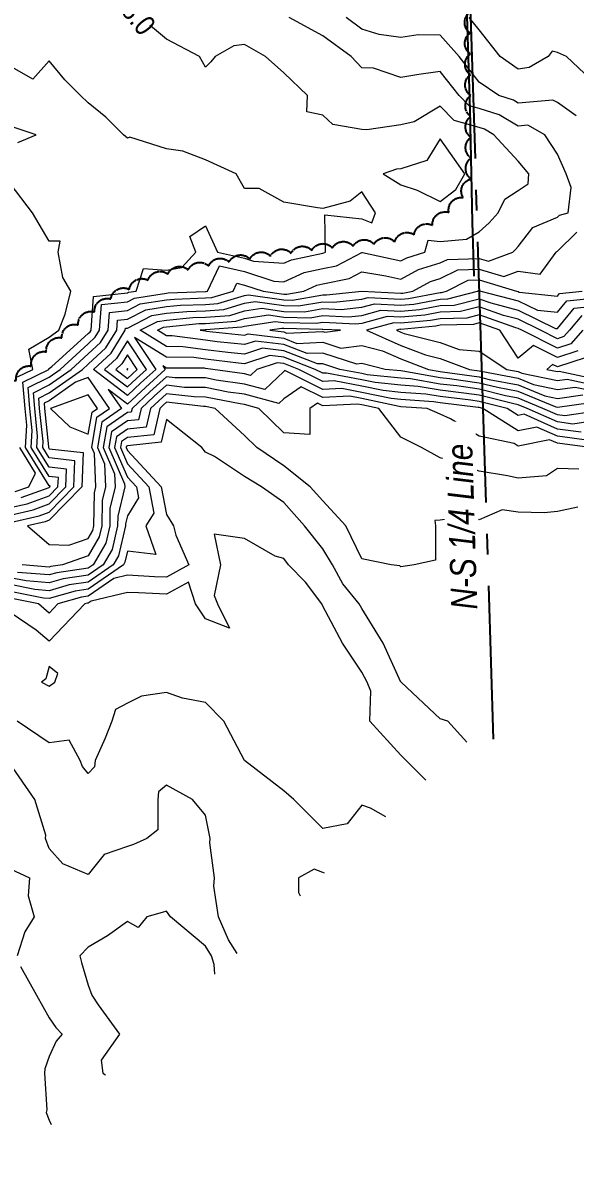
# Model space of a CAD drawing. Extents: x 634962 to 644935, y 5969185 to 5972988.
# Drawn here: x 644229.5 to 644335.4, y 5971146.4 to 5971366.5 of the extents above; entities that cross this region are included whole.
import ezdxf

# ---------------------------------------------------------------- set-up
doc = ezdxf.new("R2010")
doc.units = 0
doc.header["$LTSCALE"] = 5
doc.linetypes.add('0', pattern=[1, 1, 0])
doc.linetypes.add('foc-QUARTERLINE', pattern=[33, 25, -3, 2, -3])
for name, color, linetype in [('AS-FENCE-DASH', 48, 'foc-FENCE-DASH'), ('L-QSEC', 8, 'foc-QUARTERLINE'), ('T-BUSH', 110, '0')]:
    doc.layers.add(name, color=color, linetype=linetype)
doc.layers.add('C-TOPO-MAJR', color=7, linetype='Continuous', lineweight=15, true_color=0xd3aa5f)
doc.layers.add('C-TOPO-MINR', color=7, linetype='Continuous', lineweight=13, true_color=0xe9d5af)
doc.layers.add('C-TOPO-MAJR-TEXT', color=7, linetype='Continuous', true_color=0x644b1b)
doc.styles.add('80L', font='ARIALN.TTF', dxfattribs={"height": 10})
doc.styles.add('foc-LtypeFont', font='ARIALN.TTF', dxfattribs={"height": 7.35})
doc.styles.get("Standard").update_dxf_attribs({"font": 'ARIALN.TTF'})
doc.linetypes.add('foc-FENCE-DASH', pattern='A,0.5,-0.5,1,-0.5,1,-0.5,1,-0.5,1,-0.5,["X",foc-LtypeFont,S=0.2,R=0,X=-0.625,Y=-0.75],-0.5', length=7.5)

msp = doc.modelspace()

# ---------------------------------------------------------------- linework, layer by layer
at = {"layer": 'AS-FENCE-DASH', "ltscale": 0.5, "flags": 128}
msp.add_lwpolyline([(644316.1, 5971317.972), (644315.785, 5971328.374), (644315.304, 5971349.866), (644314.175, 5971385.936), (644314.577, 5971374.686), (644313.551, 5971411.797), (644312.613, 5971440.593), (644312.173, 5971456.845), (644311.741, 5971473.606), (644310.448, 5971508.636), (644310.276, 5971515.722)], dxfattribs=at)
at = {"layer": 'C-TOPO-MAJR', "lineweight": 15, "flags": 128}
for points, elevation in [([(644227.062, 5971273.614), (644230.32, 5971274.371), (644234.56, 5971275.902), (644236.243, 5971277.63), (644236.314, 5971279.384), (644234.56, 5971279.582), (644231.114, 5971285.128), (644231.305, 5971288.382), (644230.857, 5971292.626), (644230.532, 5971296.653), (644234.56, 5971298.647), (644236.648, 5971300.124), (644242.058, 5971305.041), (644243.405, 5971306.275), (644244.229, 5971307.622), (644244.608, 5971312.57), (644249.556, 5971313.098), (644250.894, 5971313.782), (644257.054, 5971314.734), (644257.407, 5971314.767), (644264.552, 5971315.028), (644264.638, 5971315.034), (644264.921, 5971315.12), (644267.218, 5971319.952), (644272.05, 5971318.869), (644277.625, 5971317.043), (644279.548, 5971316.905), (644283.449, 5971318.717), (644287.046, 5971319.457), (644289.667, 5971319.997), (644294.544, 5971322.525), (644294.656, 5971322.506), (644302.042, 5971320.942), (644303.13, 5971321.531), (644306.638, 5971322.618), (644307.233, 5971324.925), (644309.54, 5971324.617), (644314.59, 5971325.066), (644317.038, 5971326.487), (644318.945, 5971328.21), (644320.667, 5971330.116), (644321.929, 5971332.724), (644324.537, 5971334.401), (644326.451, 5971335.7), (644326.536, 5971337.614), (644324.537, 5971340.046), (644319.851, 5971345.112), (644318.08, 5971346.154), (644317.038, 5971346.484), (644312.254, 5971347.826), (644309.54, 5971350.592), (644304.542, 5971347.612), (644302.042, 5971346.987), (644295.482, 5971346.05), (644294.544, 5971346.091), (644288.99, 5971347.056), (644287.046, 5971348.861), (644283.958, 5971349.522), (644284.13, 5971352.61), (644279.548, 5971356.951), (644276.02, 5971360.108), (644272.05, 5971362.436), (644270.005, 5971362.154), (644266.427, 5971360.108), (644265.575, 5971359.085), (644264.552, 5971358.062), (644263.367, 5971360.108), (644257.054, 5971363.441), (644252.055, 5971367.607)], 707.819), ([(644338.44, 5971293.718), (644332.035, 5971292.798), (644331.816, 5971292.845), (644324.537, 5971295.88), (644320.532, 5971296.63), (644317.038, 5971297.507), (644311.355, 5971298.309), (644309.54, 5971298.521), (644302.373, 5971299.793), (644302.042, 5971299.816), (644298.974, 5971300.124), (644294.544, 5971301.244), (644293.55, 5971301.119), (644287.046, 5971303.257), (644284.037, 5971303.133), (644279.548, 5971304.871), (644274.123, 5971305.549), (644272.05, 5971304.862), (644266.76, 5971305.414), (644264.552, 5971305.691), (644258.14, 5971306.536), (644257.054, 5971306.543), (644255.323, 5971307.622), (644256.468, 5971308.207), (644257.054, 5971308.298), (644263.288, 5971308.886), (644264.552, 5971308.933), (644270.339, 5971309.332), (644272.05, 5971309.849), (644276.62, 5971310.55), (644279.548, 5971310.14), (644284.641, 5971310.027), (644287.046, 5971310.442), (644291.964, 5971310.203), (644294.544, 5971310.482), (644298.202, 5971311.462), (644302.042, 5971311.256), (644305.58, 5971311.582), (644309.54, 5971312.348), (644312.245, 5971312.416), (644317.038, 5971313.651), (644319.3, 5971312.859), (644324.537, 5971311.503), (644331.686, 5971307.97), (644332.035, 5971307.934), (644335.288, 5971311.866), (644339.533, 5971312.284)], 705.819), ([(644338.24, 5971285.128), (644332.035, 5971285.946), (644330.56, 5971286.603), (644324.537, 5971285.422), (644323.748, 5971285.917), (644317.038, 5971287.315), (644311.513, 5971290.653), (644309.54, 5971291.555), (644307.041, 5971292.626), (644302.042, 5971292.968), (644301.662, 5971293.006), (644294.544, 5971294.515), (644292.206, 5971294.964), (644287.046, 5971294.696), (644282.906, 5971296.765), (644279.548, 5971294.468), (644278.602, 5971293.572), (644272.05, 5971295.339), (644268.902, 5971295.774), (644264.552, 5971296.649), (644260.504, 5971296.674), (644257.054, 5971297.068), (644254.725, 5971294.954), (644252.218, 5971292.626), (644251.719, 5971290.463), (644249.556, 5971290.245), (644246.533, 5971288.15), (644246.013, 5971285.128), (644249.024, 5971278.162), (644249.05, 5971277.63), (644247.7, 5971271.987), (644247.672, 5971270.132), (644246.618, 5971265.572), (644244.912, 5971262.633), (644242.058, 5971260.658), (644237.225, 5971259.968), (644234.56, 5971259.187), (644230.151, 5971259.544), (644227.062, 5971260.178)], 707.819), ([(644299.109, 5971214.322), (644296.212, 5971215.978), (644294.544, 5971216.573), (644291.733, 5971212.959), (644287.046, 5971212.091), (644281.492, 5971217.645), (644279.548, 5971219.285), (644272.05, 5971225.143), (644268.033, 5971232.641), (644264.552, 5971236.251), (644260.122, 5971237.071), (644257.054, 5971238.154), (644252.248, 5971237.447), (644249.556, 5971236.102), (644247.307, 5971234.89), (644246.557, 5971232.641), (644245.271, 5971229.428), (644243.35, 5971225.143), (644243.267, 5971223.934), (644242.058, 5971222.644), (644240.922, 5971224.007), (644240.496, 5971225.143), (644238.41, 5971228.994), (644234.56, 5971228.535), (644228.4, 5971232.641)], 709.818)]:
    msp.add_lwpolyline(points, dxfattribs=dict(at, elevation=elevation))
at = {"layer": 'C-TOPO-MAJR', "lineweight": 15, "elevation": 705.819, "flags": 128}
msp.add_lwpolyline([(644251.441, 5971300.124), (644249.556, 5971302.936), (644248.488, 5971301.191), (644247.322, 5971300.124), (644249.556, 5971298.394), (644250.453, 5971299.227), (644251.441, 5971300.124)], close=True, dxfattribs=at)
at = {"layer": 'C-TOPO-MINR', "lineweight": 13, "flags": 128}
for points, elevation in [([(644227.062, 5971272.193), (644231.474, 5971273.217), (644234.56, 5971274.332), (644237.773, 5971277.63), (644237.91, 5971280.98), (644234.56, 5971281.356), (644232.216, 5971285.128), (644232.347, 5971287.341), (644231.789, 5971292.626), (644231.545, 5971295.64), (644234.56, 5971297.132), (644238.791, 5971300.124), (644242.058, 5971303.094), (644244.422, 5971305.258), (644245.868, 5971307.622), (644246.13, 5971311.047), (644249.556, 5971311.413), (644252.009, 5971312.667), (644257.054, 5971313.447), (644258.583, 5971313.591), (644264.552, 5971313.809), (644265.778, 5971313.894), (644269.837, 5971315.12), (644270.55, 5971316.62), (644272.05, 5971316.284), (644275.602, 5971315.12), (644279.548, 5971314.567), (644280.114, 5971314.554), (644283.393, 5971315.12), (644285.888, 5971316.278), (644287.046, 5971316.517), (644292.106, 5971317.558), (644294.544, 5971318.823), (644299.133, 5971318.029), (644302.042, 5971317.413), (644305.419, 5971319.241), (644309.54, 5971320.519), (644310.94, 5971321.218), (644317.038, 5971321.385), (644318.803, 5971320.854), (644323.465, 5971322.618), (644324.028, 5971323.126), (644324.537, 5971323.689), (644327.305, 5971327.347), (644332.035, 5971329.301), (644332.447, 5971329.704), (644334.118, 5971330.116), (644334.658, 5971334.991), (644333.727, 5971337.614), (644332.035, 5971341.364), (644329.65, 5971345.112), (644326.351, 5971346.926), (644324.537, 5971346.766), (644320.857, 5971348.931), (644317.038, 5971350.142), (644315.111, 5971350.682), (644313.219, 5971352.61), (644309.54, 5971357.252), (644305.479, 5971356.672), (644302.042, 5971356.085), (644296.766, 5971357.887), (644294.544, 5971357.966), (644292.476, 5971360.108), (644287.046, 5971364.045), (644280.571, 5971367.607)], 707.419), ([(644335.673, 5971348.751), (644332.035, 5971351.298), (644331.188, 5971351.764), (644324.537, 5971351.177), (644323.634, 5971351.708), (644320.788, 5971352.61), (644317.038, 5971355.176), (644313.213, 5971360.108), (644309.54, 5971364.198), (644305.355, 5971364.294), (644302.042, 5971363.756), (644297.825, 5971364.326), (644294.544, 5971365.325), (644291.545, 5971367.607)], 707.019), ([(644339.533, 5971354.692), (644333.8, 5971360.108), (644332.035, 5971360.898), (644331.034, 5971361.109), (644330.27, 5971360.108), (644326.656, 5971357.989), (644324.537, 5971357.671), (644321.055, 5971360.108), (644317.038, 5971365.22), (644315.094, 5971367.607)], 706.619), ([(644229.167, 5971275.524), (644234.56, 5971277.473), (644234.713, 5971277.63), (644234.719, 5971277.789), (644234.56, 5971277.807), (644230.011, 5971285.128), (644230.264, 5971289.423), (644229.926, 5971292.626), (644229.519, 5971297.667), (644234.483, 5971300.124), (644234.465, 5971300.219), (644234.56, 5971300.274), (644235.094, 5971300.659), (644242.058, 5971306.989), (644242.388, 5971307.291), (644242.59, 5971307.622), (644243.085, 5971314.092), (644249.556, 5971314.783), (644249.779, 5971314.897), (644251.222, 5971315.12), (644252.68, 5971319.494), (644257.054, 5971319.157), (644260.004, 5971319.668), (644262.678, 5971322.618), (644261.553, 5971325.617), (644264.552, 5971327.617), (644266.859, 5971322.618), (644272.05, 5971321.455), (644273.78, 5971320.888), (644279.548, 5971320.476), (644281.011, 5971321.155), (644287.046, 5971322.398), (644287.229, 5971322.435), (644287.582, 5971322.618), (644287.412, 5971329.751), (644294.544, 5971328.976), (644296.418, 5971328.242), (644297.168, 5971330.116), (644294.544, 5971334.154), (644292.263, 5971332.397), (644287.046, 5971330.949), (644286.047, 5971331.115), (644279.548, 5971332.2), (644274.862, 5971334.803), (644272.05, 5971334.803), (644270.443, 5971337.614), (644264.552, 5971340.275), (644260.211, 5971341.956), (644257.054, 5971342.386), (644250.055, 5971344.613), (644249.556, 5971344.432), (644248.807, 5971345.112), (644245.431, 5971348.486), (644242.058, 5971351.247), (644240.558, 5971352.61), (644237.559, 5971355.61), (644234.56, 5971359.276), (644231.403, 5971355.767), (644227.062, 5971358.234)], 708.218), ([(644228.561, 5971343.613), (644232.057, 5971345.112), (644227.062, 5971346.779)], 708.618), ([(644228.505, 5971298.68), (644231.423, 5971300.124), (644230.668, 5971304.015), (644234.56, 5971306.272), (644236.435, 5971307.622), (644237.627, 5971310.689), (644238.697, 5971315.12), (644237.168, 5971317.728), (644236.29, 5971322.618), (644236.669, 5971324.727), (644234.56, 5971324.727), (644231.366, 5971330.116), (644227.062, 5971335.786)], 708.618), ([(644227.062, 5971270.771), (644232.627, 5971272.064), (644234.56, 5971272.762), (644239.303, 5971277.63), (644239.505, 5971282.575), (644234.56, 5971283.131), (644233.319, 5971285.128), (644233.388, 5971286.299), (644232.72, 5971292.626), (644232.558, 5971294.627), (644234.56, 5971295.617), (644240.933, 5971300.124), (644242.058, 5971301.146), (644245.438, 5971304.241), (644247.507, 5971307.622), (644247.653, 5971309.525), (644249.556, 5971309.728), (644253.124, 5971311.552), (644257.054, 5971312.159), (644259.759, 5971312.415), (644264.552, 5971312.59), (644266.918, 5971312.754), (644272.05, 5971314.303), (644272.758, 5971314.412), (644279.548, 5971313.46), (644281.246, 5971313.422), (644287.046, 5971314.423), (644287.778, 5971314.388), (644294.544, 5971315.12), (644302.042, 5971314.716), (644302.412, 5971314.75), (644304.325, 5971315.12), (644307.709, 5971316.952), (644309.54, 5971317.519), (644312.94, 5971319.219), (644317.038, 5971319.331), (644321.743, 5971317.913), (644324.537, 5971318.97), (644328.754, 5971318.401), (644331.832, 5971322.618), (644331.919, 5971322.733), (644332.035, 5971322.781), (644335.743, 5971326.408)], 707.019), ([(644339.533, 5971290.322), (644335.018, 5971289.642), (644332.035, 5971290.035), (644326.22, 5971292.626), (644324.537, 5971293.328), (644323.673, 5971293.489), (644317.038, 5971295.154), (644314.094, 5971295.57), (644309.54, 5971296.103), (644305.314, 5971296.853), (644302.042, 5971297.077), (644297.094, 5971297.574), (644294.544, 5971298.114), (644287.751, 5971299.419), (644287.046, 5971299.382), (644285.562, 5971300.124), (644279.548, 5971302.452), (644276.887, 5971302.785), (644272.05, 5971301.182), (644270.869, 5971301.305), (644264.552, 5971302.099), (644262.277, 5971302.399), (644257.054, 5971302.435), (644250.919, 5971306.259), (644255.033, 5971300.124), (644252.162, 5971297.518), (644249.556, 5971295.098), (644243.068, 5971300.124), (644246.455, 5971303.225), (644249.146, 5971307.622), (644249.175, 5971308.002), (644249.556, 5971308.043), (644254.239, 5971310.437), (644257.054, 5971310.872), (644260.935, 5971311.239), (644264.552, 5971311.371), (644268.059, 5971311.613), (644272.05, 5971312.819), (644274.045, 5971313.125), (644279.548, 5971312.353), (644282.378, 5971312.291), (644287.046, 5971313.096), (644289.173, 5971312.993), (644294.544, 5971313.574), (644295.763, 5971313.901), (644302.042, 5971313.563), (644303.468, 5971313.694), (644309.54, 5971314.868), (644309.786, 5971314.874), (644310.74, 5971315.12), (644314.939, 5971317.219), (644317.038, 5971317.277), (644324.196, 5971315.12), (644324.537, 5971315.032), (644324.711, 5971314.946), (644332.035, 5971314.183), (644332.459, 5971314.696), (644336.77, 5971315.12)], 706.619), ([(644339.533, 5971292.129), (644333.448, 5971291.212), (644332.035, 5971291.399), (644329.28, 5971292.626), (644324.537, 5971294.604), (644322.103, 5971295.06), (644317.038, 5971296.331), (644312.725, 5971296.94), (644309.54, 5971297.312), (644303.843, 5971298.323), (644302.042, 5971298.446), (644295.572, 5971299.096), (644294.544, 5971299.314), (644290.326, 5971300.124), (644287.046, 5971301.202), (644286.01, 5971301.16), (644279.548, 5971303.661), (644275.505, 5971304.167), (644272.05, 5971303.022), (644268.814, 5971303.359), (644264.552, 5971303.895), (644260.208, 5971304.467), (644257.054, 5971304.489), (644252.028, 5971307.622), (644255.353, 5971309.322), (644257.054, 5971309.585), (644262.111, 5971310.062), (644264.552, 5971310.152), (644269.199, 5971310.473), (644272.05, 5971311.334), (644275.332, 5971311.838), (644279.548, 5971311.246), (644283.509, 5971311.159), (644287.046, 5971311.769), (644290.568, 5971311.598), (644294.544, 5971312.028), (644296.983, 5971312.682), (644302.042, 5971312.409), (644304.524, 5971312.638), (644309.54, 5971313.608), (644311.015, 5971313.645), (644316.739, 5971315.12), (644316.939, 5971315.22), (644317.038, 5971315.223), (644317.379, 5971315.12), (644324.537, 5971313.268), (644328.199, 5971311.458), (644332.035, 5971311.059), (644333.874, 5971313.281), (644339.533, 5971313.838)], 706.219), ([(644336.703, 5971310.451), (644334.362, 5971307.622), (644333.262, 5971306.395), (644332.035, 5971305.996), (644328.821, 5971307.622), (644324.537, 5971309.739), (644321.68, 5971310.478), (644317.038, 5971312.105), (644313.474, 5971311.187), (644309.54, 5971311.087), (644306.636, 5971310.526), (644302.042, 5971310.102), (644299.421, 5971310.243), (644294.544, 5971308.936), (644293.359, 5971308.808), (644287.046, 5971309.115), (644285.773, 5971308.895), (644279.548, 5971309.033), (644277.907, 5971309.263), (644272.05, 5971308.364), (644271.48, 5971308.192), (644264.552, 5971307.713), (644264.464, 5971307.71), (644263.53, 5971307.622), (644264.552, 5971307.487), (644264.706, 5971307.468), (644272.05, 5971306.702), (644272.741, 5971306.931), (644279.548, 5971306.08), (644282.064, 5971305.106), (644287.046, 5971305.311), (644290.489, 5971304.179), (644294.544, 5971304.692), (644298.466, 5971303.7), (644302.042, 5971302.11), (644307.325, 5971300.124), (644309.54, 5971299.731), (644309.986, 5971299.679), (644317.038, 5971298.683), (644318.962, 5971298.2), (644324.537, 5971297.157), (644329.627, 5971295.034), (644332.035, 5971294.522), (644336.933, 5971295.226)], 705.419), ([(644336.947, 5971307.622), (644334.625, 5971305.032), (644332.035, 5971304.189), (644325.251, 5971307.622), (644324.537, 5971307.975), (644324.06, 5971308.098), (644317.038, 5971310.559), (644314.703, 5971309.957), (644309.54, 5971309.827), (644307.692, 5971309.47), (644302.042, 5971308.949), (644300.64, 5971309.024), (644295.41, 5971307.622), (644302.042, 5971304.674), (644306.767, 5971302.897), (644309.54, 5971302.211), (644315.164, 5971300.124), (644317.038, 5971299.859), (644317.392, 5971299.77), (644324.537, 5971298.433), (644327.437, 5971297.223), (644332.035, 5971296.245), (644335.426, 5971296.733), (644339.533, 5971295.856)], 705.019), ([(644335.988, 5971303.668), (644332.035, 5971302.382), (644327.463, 5971304.696), (644324.537, 5971302.29), (644321.008, 5971307.622), (644317.038, 5971309.013), (644315.932, 5971308.728), (644309.54, 5971308.567), (644308.748, 5971308.414), (644302.042, 5971307.795), (644301.859, 5971307.805), (644301.177, 5971307.622), (644302.042, 5971307.237), (644302.659, 5971307.006), (644309.54, 5971305.303), (644313.228, 5971303.934), (644317.038, 5971303.593), (644322.321, 5971300.124), (644324.537, 5971299.709), (644325.248, 5971299.412), (644332.035, 5971297.969), (644333.919, 5971298.24), (644339.533, 5971297.042)], 704.619), ([(644336.588, 5971288.072), (644332.035, 5971288.672), (644325.643, 5971291.52), (644324.537, 5971291.303), (644322.428, 5971292.626), (644317.038, 5971293.978), (644315.464, 5971294.201), (644309.54, 5971294.893), (644306.784, 5971295.382), (644302.042, 5971295.707), (644298.617, 5971296.051), (644294.544, 5971296.915), (644289.236, 5971297.934), (644287.046, 5971297.82), (644282.438, 5971300.124), (644279.548, 5971301.243), (644278.27, 5971301.402), (644274.41, 5971300.124), (644273.198, 5971298.976), (644272.05, 5971299.285), (644265.98, 5971300.124), (644264.552, 5971300.303), (644264.345, 5971300.331), (644257.054, 5971300.381), (644256.372, 5971300.806), (644256.829, 5971300.124), (644253.016, 5971296.663), (644249.556, 5971293.45), (644245.898, 5971296.284), (644248.411, 5971292.626), (644244.659, 5971290.025), (644243.816, 5971285.128), (644245.154, 5971282.032), (644245.37, 5971277.63), (644244.73, 5971274.957), (644244.658, 5971270.132), (644244.169, 5971268.02), (644242.058, 5971264.383), (644237.137, 5971262.633), (644234.882, 5971262.311), (644234.56, 5971262.217), (644229.405, 5971262.633)], 707.019), ([(644337.351, 5971302.305), (644332.035, 5971300.576), (644331.12, 5971301.038), (644330.008, 5971300.124), (644332.035, 5971299.693), (644332.411, 5971299.747), (644339.533, 5971298.227)], 704.219), ([(644338.159, 5971286.502), (644332.035, 5971287.309), (644328.101, 5971289.061), (644324.537, 5971288.362), (644317.741, 5971292.626), (644317.038, 5971292.802), (644316.833, 5971292.831), (644309.54, 5971293.684), (644308.254, 5971293.912), (644302.042, 5971294.338), (644300.139, 5971294.529), (644294.544, 5971295.715), (644290.721, 5971296.449), (644287.046, 5971296.258), (644279.782, 5971299.89), (644279.548, 5971299.729), (644275.9, 5971296.274), (644272.05, 5971297.312), (644266.613, 5971298.063), (644264.552, 5971298.478), (644258.664, 5971298.514), (644257.054, 5971298.698), (644253.871, 5971295.809), (644250.443, 5971292.626), (644250.277, 5971291.905), (644249.556, 5971291.832), (644245.596, 5971289.088), (644244.914, 5971285.128), (644247.089, 5971280.097), (644247.21, 5971277.63), (644246.215, 5971273.472), (644246.165, 5971270.132), (644245.394, 5971266.796), (644242.977, 5971262.633), (644242.058, 5971261.997), (644236.053, 5971261.14), (644234.56, 5971260.702), (644228.503, 5971261.192)], 707.419), ([(644336.171, 5971280.991), (644332.035, 5971281.128), (644329.936, 5971279.729), (644324.537, 5971279.26), (644322.454, 5971279.712), (644317.038, 5971280.594), (644312.318, 5971282.35), (644309.54, 5971283.154), (644305.97, 5971285.128), (644302.042, 5971287.139), (644297.798, 5971292.626), (644294.544, 5971293.316), (644293.69, 5971293.48), (644287.046, 5971293.134), (644286.031, 5971293.641), (644284.546, 5971292.626), (644284.546, 5971287.628), (644279.548, 5971287.984), (644274.793, 5971292.626), (644272.05, 5971293.366), (644271.192, 5971293.484), (644264.552, 5971294.82), (644262.344, 5971294.834), (644257.054, 5971295.438), (644255.58, 5971294.1), (644253.992, 5971292.626), (644253.161, 5971289.021), (644249.556, 5971288.659), (644247.47, 5971287.213), (644247.111, 5971285.128), (644249.556, 5971279.472), (644251.282, 5971277.63), (644251.688, 5971275.498), (644249.556, 5971272.054), (644249.185, 5971270.503), (644249.179, 5971270.132), (644247.842, 5971264.347), (644246.847, 5971262.633), (644242.058, 5971259.32), (644238.396, 5971258.797), (644234.56, 5971257.673), (644231.799, 5971257.896), (644227.062, 5971258.868)], 708.218), ([(644335.934, 5971273.73), (644332.035, 5971272.875), (644329.535, 5971272.631), (644324.537, 5971272.74), (644321.46, 5971273.208), (644317.038, 5971271.243), (644315.163, 5971272.007), (644309.54, 5971271.203), (644308.54, 5971271.131), (644308.658, 5971270.132), (644308.658, 5971263.516), (644304.545, 5971262.633), (644302.042, 5971262.258), (644301.845, 5971262.436), (644300.166, 5971262.633), (644294.544, 5971263.818), (644291.469, 5971270.132), (644287.046, 5971274.922), (644284.609, 5971277.63), (644279.548, 5971281.599), (644274.406, 5971285.128), (644272.05, 5971287.418), (644266.37, 5971292.626), (644264.552, 5971292.992), (644264.184, 5971292.994), (644257.054, 5971293.808), (644256.434, 5971293.245), (644255.767, 5971292.626), (644254.603, 5971287.579), (644249.556, 5971287.072), (644248.408, 5971286.276), (644248.21, 5971285.128), (644249.556, 5971282.014), (644253.662, 5971277.63), (644254.628, 5971272.557), (644253.126, 5971270.132), (644255.043, 5971264.645), (644249.556, 5971265.242), (644249.066, 5971263.123), (644248.782, 5971262.633), (644242.058, 5971257.981), (644239.568, 5971257.625), (644234.56, 5971256.158), (644233.447, 5971256.248), (644227.062, 5971257.558)], 708.618), ([(644314.655, 5971228.625), (644311.038, 5971232.641), (644309.54, 5971233.14), (644302.043, 5971240.139), (644302.042, 5971240.14), (644298.65, 5971247.637), (644294.544, 5971254.27), (644294.008, 5971255.135), (644290.894, 5971258.983), (644288.883, 5971262.633), (644287.046, 5971265.737), (644283.506, 5971270.132), (644279.548, 5971274.584), (644275.31, 5971277.63), (644272.05, 5971279.552), (644266.283, 5971283.396), (644264.552, 5971284.262), (644263.826, 5971285.128), (644257.054, 5971290.511), (644256.045, 5971286.137), (644249.556, 5971285.485), (644249.345, 5971285.339), (644249.309, 5971285.128), (644249.556, 5971284.556), (644256.042, 5971277.63), (644257.054, 5971272.318), (644258.4, 5971270.132), (644258.864, 5971268.322), (644261.318, 5971262.633), (644257.054, 5971260.27), (644254.789, 5971260.368), (644249.556, 5971260.656), (644246.948, 5971260.026), (644242.058, 5971256.642), (644240.74, 5971256.453), (644236.24, 5971255.135), (644234.56, 5971253.395), (644232.486, 5971255.135), (644227.062, 5971256.249)], 709.018), ([(644228.013, 5971276.678), (644230.648, 5971277.63), (644231.939, 5971280.25), (644228.908, 5971285.128)], 708.618), ([(644306.782, 5971221.382), (644303.021, 5971225.143), (644302.042, 5971226.121), (644296.045, 5971232.641), (644296.274, 5971238.409), (644295.522, 5971240.139), (644294.544, 5971242.095), (644290.795, 5971247.637), (644287.046, 5971254.72), (644286.838, 5971255.135), (644283.714, 5971259.301), (644280.486, 5971262.633), (644279.548, 5971263.834), (644277.881, 5971264.3), (644272.05, 5971267.691), (644266.173, 5971268.511), (644267.424, 5971262.633), (644266.173, 5971256.756), (644266.858, 5971255.135), (644269.165, 5971250.522), (644264.552, 5971252.279), (644262.617, 5971255.135), (644261.26, 5971259.342), (644257.054, 5971257.01), (644251.665, 5971257.244), (644249.556, 5971257.36), (644242.601, 5971255.679), (644242.058, 5971255.303), (644241.911, 5971255.282), (644241.411, 5971255.135), (644234.56, 5971248.039), (644232.061, 5971250.136), (644227.062, 5971253.528)], 709.418), ([(644270.609, 5971188.1), (644268.983, 5971190.72), (644267.052, 5971195.151), (644266.142, 5971201.059), (644266.244, 5971202.649), (644265.385, 5971209.314), (644265.417, 5971210.147), (644264.552, 5971214.646), (644262.053, 5971217.645), (644257.054, 5971220.372), (644255.554, 5971219.145), (644255.387, 5971217.645), (644255.387, 5971211.813), (644253.305, 5971210.147), (644250.71, 5971208.993), (644249.556, 5971208.647), (644245.113, 5971207.092), (644242.058, 5971203.272), (644237.206, 5971205.296), (644234.56, 5971208.273), (644233.878, 5971210.147), (644233.908, 5971210.799), (644231.833, 5971217.645), (644227.062, 5971224.491)], 710.218), ([(644227.062, 5971204.379), (644230.809, 5971202.649), (644230.522, 5971199.188), (644231.645, 5971195.151), (644229.906, 5971192.306), (644228.425, 5971187.653)], 710.218), ([(644287.395, 5971203.544), (644287.046, 5971203.636), (644285.416, 5971204.279), (644282.36, 5971202.649), (644282.36, 5971199.837), (644282.677, 5971199.203)], 710.218), ([(644266.324, 5971184.158), (644266.198, 5971186.007), (644265.716, 5971187.653), (644264.552, 5971189.528), (644257.804, 5971195.151), (644257.054, 5971196.222), (644256.22, 5971195.984), (644253.303, 5971195.151), (644251.6, 5971193.107), (644249.556, 5971194.252), (644245.719, 5971191.489), (644242.058, 5971189.319), (644240.451, 5971187.653), (644240.773, 5971186.368), (644242.058, 5971182.027), (644242.738, 5971180.155), (644243.931, 5971178.282), (644248.056, 5971172.657), (644244.556, 5971167.657), (644244.869, 5971165.158), (644245.379, 5971164.887)], 710.618), ([(644229.061, 5971185.653), (644232.134, 5971180.155), (644234.56, 5971175.813), (644235.863, 5971173.96), (644237.059, 5971172.657), (644235.892, 5971171.324), (644234.56, 5971168.373), (644233.694, 5971166.024), (644233.677, 5971165.158), (644234.091, 5971158.129), (644233.983, 5971157.66), (644234.56, 5971156.161), (644234.962, 5971155.303)], 710.218)]:
    msp.add_lwpolyline(points, dxfattribs=dict(at, elevation=elevation))
for points, elevation in [([(644312.576, 5971334.579), (644314.261, 5971337.614), (644309.54, 5971344.323), (644306.991, 5971340.164), (644302.042, 5971338.601), (644301.149, 5971338.507), (644298.633, 5971337.614), (644302.042, 5971335.531), (644305.167, 5971334.489), (644309.54, 5971332.303), (644312.576, 5971334.579)], 708.218), ([(644287.046, 5971307.365), (644287.429, 5971307.24), (644290.453, 5971307.622), (644287.046, 5971307.788), (644286.905, 5971307.763), (644279.548, 5971307.926), (644279.194, 5971307.976), (644276.888, 5971307.622), (644279.548, 5971307.289), (644280.091, 5971307.079), (644287.046, 5971307.365)], 705.019), ([(644253.237, 5971300.124), (644249.556, 5971305.613), (644247.472, 5971302.208), (644245.195, 5971300.124), (644249.556, 5971296.746), (644251.307, 5971298.372), (644253.237, 5971300.124)], 706.219), ([(644249.646, 5971300.124), (644249.556, 5971300.258), (644249.505, 5971300.175), (644249.45, 5971300.124), (644249.556, 5971300.042), (644249.598, 5971300.081), (644249.646, 5971300.124)], 705.419), ([(644234.56, 5971294.103), (644233.572, 5971293.614), (644233.651, 5971292.626), (644234.429, 5971285.258), (644234.422, 5971285.128), (644234.56, 5971284.906), (644241.1, 5971284.17), (644240.833, 5971277.63), (644234.56, 5971271.191), (644233.781, 5971270.91), (644230.428, 5971270.132), (644234.56, 5971266.517), (644238.309, 5971266.383), (644242.058, 5971267.715), (644242.945, 5971269.244), (644243.15, 5971270.132), (644243.246, 5971276.442), (644243.53, 5971277.63), (644243.219, 5971283.967), (644242.717, 5971285.128), (644243.721, 5971290.962), (644246.121, 5971292.626), (644242.058, 5971298.541), (644239.602, 5971297.668), (644234.56, 5971294.103)], 706.619), ([(644242.784, 5971291.899), (644243.832, 5971292.626), (644242.058, 5971295.208), (644234.793, 5971292.626), (644238.536, 5971289.104), (644242.058, 5971287.68), (644242.784, 5971291.899)], 706.219), ([(644236.225, 5971241.805), (644234.56, 5971243.137), (644233.935, 5971240.764), (644233.061, 5971240.139), (644234.56, 5971239.351), (644235.63, 5971240.139), (644236.225, 5971241.805)], 709.418)]:
    msp.add_lwpolyline(points, close=True, dxfattribs=dict(at, elevation=elevation))
at = {"layer": 'L-QSEC', "ltscale": 0.4}
msp.add_line((644310.53, 5971522.466), (644319.736, 5971229.208), dxfattribs=at)
at = {"layer": 'T-BUSH', "flags": 128}
msp.add_lwpolyline([(644121.459, 5971146.411, -0.5205671), (644120.084, 5971150.166, -0.5205671), (644118.708, 5971153.921, -0.5205671), (644117.333, 5971157.676, -0.5205671), (644115.957, 5971161.431, -0.5205671), (644114.582, 5971165.186, -0.5205671), (644114.075, 5971169.142, -0.5205671), (644113.661, 5971173.119, -0.5205671), (644113.248, 5971177.097, -0.5205671), (644112.834, 5971181.074, -0.5205671), (644112.42, 5971185.052, -0.5205671), (644112.006, 5971189.029, -0.5205671), (644111.592, 5971193.007, -0.5205671), (644111.067, 5971196.971, -0.5205671), (644110.516, 5971200.932, -0.5205671), (644109.965, 5971204.892, -0.5205671), (644109.413, 5971208.853, -0.5205671), (644108.862, 5971212.814, -0.5205671), (644108.311, 5971216.775, -0.5205671), (644107.759, 5971220.736, -0.5205671), (644107.059, 5971224.667, -0.5205671), (644106.078, 5971228.544, -0.5205671), (644105.098, 5971232.421, -0.5205671), (644104.118, 5971236.298, -0.5205671), (644103.137, 5971240.175, -0.5205671), (644102.157, 5971244.052, -0.5205671), (644101.176, 5971247.929, -0.5205671), (644100.196, 5971251.806, -0.5205671), (644099.186, 5971255.675, -0.5205671), (644098.152, 5971259.538, -0.5205671), (644097.119, 5971263.401, -0.5205671), (644096.086, 5971267.264, -0.5205671), (644095.053, 5971271.128, -0.5205671), (644094.019, 5971274.991, -0.5205671), (644092.986, 5971278.854, -0.5205671), (644091.953, 5971282.717, -0.5205671), (644090.919, 5971286.58, -0.5205671), (644089.886, 5971290.444, -0.5205671), (644088.987, 5971294.338, -0.5205671), (644088.191, 5971298.257, -0.5205671), (644087.396, 5971302.176, -0.5205671), (644086.601, 5971306.095, -0.5205671), (644085.805, 5971310.014, -0.5205671), (644085.01, 5971313.933, -0.5205671), (644084.214, 5971317.853, -0.5205671), (644083.419, 5971321.772, -0.5205671), (644082.623, 5971325.691, -0.5205671), (644081.828, 5971329.61, -0.5205671), (644081.098, 5971333.542, -0.5205671), (644080.38, 5971337.476, -0.5205671), (644079.662, 5971341.409, -0.5205671), (644078.944, 5971345.343, -0.5205671), (644078.225, 5971349.277, -0.5205671), (644077.507, 5971353.211, -0.5205671), (644076.789, 5971357.145, -0.5205671), (644076.071, 5971361.079, -0.5205671), (644075.821, 5971365.067, -0.5205671), (644075.633, 5971369.061, -0.5205671), (644076.8, 5971372.759, -0.5205671), (644079.501, 5971375.022, -0.5205671), (644083.297, 5971374.517, -0.5205671), (644085.75, 5971371.752, -0.5205671), (644086.744, 5971367.879, -0.5205671), (644087.621, 5971363.978, -0.5205671), (644088.459, 5971360.067, -0.5205671), (644089.297, 5971356.157, -0.5205671), (644090.134, 5971352.247, -0.5205671), (644090.972, 5971348.337, -0.5205671), (644091.755, 5971344.415, -0.5205671), (644092.52, 5971340.49, -0.5205671), (644093.286, 5971336.565, -0.5205671), (644094.052, 5971332.64, -0.5205671), (644094.818, 5971328.715, -0.5205671), (644095.584, 5971324.79, -0.5205671), (644096.384, 5971320.873, -0.5205671), (644097.247, 5971316.968, -0.5205671), (644098.109, 5971313.063, -0.5205671), (644098.972, 5971309.158, -0.5205671), (644099.834, 5971305.253, -0.5205671), (644100.697, 5971301.348, -0.5205671), (644101.559, 5971297.444, -0.5205671), (644102.422, 5971293.539, -0.5205671), (644103.284, 5971289.634, -0.5205671), (644104.053, 5971285.71, -0.5205671), (644104.742, 5971281.771, -0.5205671), (644105.432, 5971277.832, -0.5205671), (644106.121, 5971273.893, -0.5205671), (644106.81, 5971269.954, -0.5205671), (644107.499, 5971266.015, -0.5205671), (644108.188, 5971262.076, -0.5205671), (644108.877, 5971258.137, -0.5205671), (644109.634, 5971254.211, -0.5205671), (644110.542, 5971250.317, -0.5205671), (644111.451, 5971246.422, -0.5205671), (644112.36, 5971242.528, -0.5205671), (644113.268, 5971238.634, -0.5205671), (644114.177, 5971234.739, -0.5205671), (644115.086, 5971230.845, -0.5205671), (644115.994, 5971226.95, -0.5205671), (644116.988, 5971223.077, -0.5205671), (644118.017, 5971219.213, -0.5205671), (644119.046, 5971215.349, -0.5205671), (644120.075, 5971211.484, -0.5205671), (644121.103, 5971207.62, -0.5205671), (644123.028, 5971204.289, -0.5205671), (644125.935, 5971201.542, -0.5205671), (644129.59, 5971200.399, -0.5205671), (644133.562, 5971199.935, -0.5205671), (644137.421, 5971200.816, -0.5205671), (644141.261, 5971201.933, -0.5205671), (644145.1, 5971203.051, -0.5205671), (644148.44, 5971204.933, -0.5205671), (644151.008, 5971207.999, -0.5205671), (644153.512, 5971211.117, -0.5205671), (644155.985, 5971214.259, -0.5205671), (644158.459, 5971217.401, -0.5205671), (644160.932, 5971220.543, -0.5205671), (644163.406, 5971223.686, -0.5205671), (644165.879, 5971226.828, -0.5205671), (644168.353, 5971229.97, -0.5205671), (644170.826, 5971233.113, -0.5205671), (644173.3, 5971236.255, -0.5205671), (644175.235, 5971239.748, -0.5205671), (644177.114, 5971243.278, -0.5205671), (644178.992, 5971246.809, -0.5205671), (644180.87, 5971250.339, -0.5205671), (644182.748, 5971253.87, -0.5205671), (644184.626, 5971257.4, -0.5205671), (644186.504, 5971260.931, -0.5205671), (644189.112, 5971263.95, -0.5205671), (644191.789, 5971266.92, -0.5205671), (644194.467, 5971269.89, -0.5205671), (644197.342, 5971272.647, -0.5205671), (644200.516, 5971275.08, -0.5205671), (644203.689, 5971277.514, -0.5205671), (644206.862, 5971279.947, -0.5205671), (644210.035, 5971282.381, -0.5205671), (644213.208, 5971284.815, -0.5205671), (644216.382, 5971287.248, -0.5205671), (644219.55, 5971289.688, -0.5205671), (644222.444, 5971292.448, -0.5205671), (644225.337, 5971295.208, -0.5205671), (644228.231, 5971297.968, -0.5205671), (644231.125, 5971300.728, -0.5205671), (644234.019, 5971303.488, -0.5205671), (644236.991, 5971306.158, -0.5205671), (644240.123, 5971308.644, -0.5205671), (644243.255, 5971311.131, -0.5205671), (644246.387, 5971313.617, -0.5205671), (644249.926, 5971315.458, -0.5205671), (644253.52, 5971317.213, -0.5205671), (644257.306, 5971318.395, -0.5205671), (644261.228, 5971319.176, -0.5205671), (644265.15, 5971319.956, -0.5205671), (644269.075, 5971320.721, -0.5205671), (644273.035, 5971321.277, -0.5205671), (644276.995, 5971321.833, -0.5205671), (644280.955, 5971322.388, -0.5205671), (644284.916, 5971322.944, -0.5205671), (644288.886, 5971323.407, -0.5205671), (644292.87, 5971323.76, -0.5205671), (644296.853, 5971324.114, -0.5205671), (644300.821, 5971324.536, -0.5205671), (644304.567, 5971325.935, -0.5205671), (644308.075, 5971327.759, -0.5205671), (644311.218, 5971330.231, -0.5205671), (644313.964, 5971333.055, -0.5205671), (644315.505, 5971336.62, -0.5205671), (644315.484, 5971340.619, -0.5205671), (644315.463, 5971344.618, -0.5205671), (644315.441, 5971348.617, -0.5205671), (644315.414, 5971352.616, -0.5205671), (644315.384, 5971356.615, -0.5205671), (644315.354, 5971360.614, -0.5205671), (644315.324, 5971364.613, -0.5205671), (644315.294, 5971368.611, -0.5205671), (644315.264, 5971372.61, -0.5205671), (644315.165, 5971376.607, -0.5205671), (644314.981, 5971380.602, -0.5205671), (644314.797, 5971384.597, -0.5205671), (644314.592, 5971388.59, -0.5205671), (644314.375, 5971392.584, -0.5205671), (644314.159, 5971396.577, -0.5205671), (644313.942, 5971400.57, -0.5205671), (644313.726, 5971404.563, -0.5205671), (644313.509, 5971408.556, -0.5205671), (644313.319, 5971412.55, -0.5205671), (644313.25, 5971416.548, -0.5205671), (644313.181, 5971420.547, -0.5205671), (644313.112, 5971424.545, -0.5205671), (644313.043, 5971428.544, -0.5205671), (644312.974, 5971432.542, -0.5205671), (644312.905, 5971436.54, -0.5205671), (644312.836, 5971440.539, -0.5205671), (644312.43, 5971444.516, -0.5205671), (644312.007, 5971448.493, -0.5205671), (644311.585, 5971452.469, -0.5205671), (644311.162, 5971456.446, -0.5205671), (644311.151, 5971460.443, -0.5205671), (644311.171, 5971464.442, -0.5205671), (644311.636, 5971468.4, -0.5205671), (644312.447, 5971472.312, -0.5205671), (644314.715, 5971471.198, -0.5205671), (644317.425, 5971468.257, -0.5205671), (644320.135, 5971465.317, -0.5205671), (644323.624, 5971463.557, -0.5205671), (644327.394, 5971462.225, -0.5205671), (644330.259, 5971459.45, -0.5205671), (644333.097, 5971456.632, -0.5205671), (644336.294, 5971454.301, -0.5205671), (644339.82, 5971452.413, -0.5205671), (644343.345, 5971450.526, -0.5205671), (644347.1, 5971451.299, -0.5205671), (644350.896, 5971452.556, -0.5205671), (644354.614, 5971453.982, -0.5205671), (644358.038, 5971456.049, -0.5205671), (644361.461, 5971458.117, -0.5205671), (644364.907, 5971460.144, -0.5205671), (644368.394, 5971462.101, -0.5205671), (644371.882, 5971464.059, -0.5205671), (644374.622, 5971466.866, -0.5205671), (644377.013, 5971470.071, -0.5205671), (644377.226, 5971473.428, -0.5205671), (644375.301, 5971476.933, -0.5205671), (644372.889, 5971480.072, -0.5205671), (644370.051, 5971482.889, -0.5205671), (644367.212, 5971485.706, -0.5205671), (644363.415, 5971486.419, -0.5205671), (644359.427, 5971486.714, -0.5205671), (644355.471, 5971486.723, -0.5205671), (644351.651, 5971485.541, -0.5205671), (644347.831, 5971484.359, -0.5205671), (644343.929, 5971484.482, -0.5205671), (644339.991, 5971485.179, -0.5205671), (644336.053, 5971485.876, -0.5205671), (644332.474, 5971487.535, -0.5205671), (644329.039, 5971489.584, -0.5205671), (644325.674, 5971491.707, -0.5205671), (644323.372, 5971494.977, -0.5205671), (644321.07, 5971498.247, -0.5205671), (644318.261, 5971500.774, -0.5205671), (644314.377, 5971501.724, -0.5205671), (644311.01, 5971503.148, -0.5205671), (644310.242, 5971507.073, -0.5205671), (644306.853, 5971508.973, -0.5205671), (644303.247, 5971510.704, -0.5205671), (644299.64, 5971512.43, -0.5205671), (644296.033, 5971514.156, -0.5205671), (644292.612, 5971516.21, -0.5205671), (644291.506, 5971518.858, -0.5205671), (644295.278, 5971520.185, -0.5205671), (644298.943, 5971521.737, -0.5205671), (644302.354, 5971523.825, -0.5205671), (644305.39, 5971526.256, -0.5205671), (644307.168, 5971529.838, -0.5205671), (644308.035, 5971533.569, -0.5205671), (644307.493, 5971537.531, -0.5205671), (644306.323, 5971541.287, -0.5205671), (644304.415, 5971544.802, -0.5205671), (644302.508, 5971548.317, -0.5205671), (644300.601, 5971551.832, -0.5205671), (644298.68, 5971555.34, -0.5205671), (644296.715, 5971558.822, -0.5205671), (644294.749, 5971562.305, -0.5205671), (644292.784, 5971565.787, -0.5205671), (644290.818, 5971569.27, -0.5205671), (644288.744, 5971572.687, -0.5205671), (644286.593, 5971576.059, -0.5205671), (644284.442, 5971579.43, -0.5205671), (644282.22, 5971582.748, -0.5205671), (644279.621, 5971585.787, -0.5205671), (644277.021, 5971588.826, -0.5205671), (644274.421, 5971591.864, -0.5205671), (644271.821, 5971594.903, -0.5205671), (644269.222, 5971597.942, -0.5205671), (644266.621, 5971600.979, -0.5205671), (644264.016, 5971604.013, -0.5205671), (644261.411, 5971607.048, -0.5205671), (644258.806, 5971610.082, -0.5205671), (644256.202, 5971613.116, -0.5205671), (644253.426, 5971615.993, -0.5205671), (644249.44, 5971619.989, -0.5205671)], format="xyb", dxfattribs=at)

# ---------------------------------------------------------------- next in the draw order: texts
at = {"layer": 'C-TOPO-MAJR-TEXT', "color": 251, "linetype": 'Continuous', "lineweight": -3, "true_color": 0x6b6b6b, "insert": (644250.11, 5971369.507, 707.819), "char_height": 3.99795, "width": 8.45894, "attachment_point": 5, "rotation": 308.65981, "bg_fill": 3, "box_fill_scale": 1.181818, "bg_fill_color": 256, "bg_fill_true_color": 13158600, "bg_fill_transparency": 0}
msp.add_mtext('{\\C256;708.0}', dxfattribs=at)
at = {"layer": 'L-QSEC', "insert": (644311.822, 5971250.072), "char_height": 4.99872, "attachment_point": 1, "rotation": 91.79806, "style": '80L', "bg_fill": 3, "box_fill_scale": 1.15, "bg_fill_color": 256, "bg_fill_true_color": 256, "bg_fill_transparency": 0}
msp.add_mtext_dynamic_manual_height_columns('\\pi3.8988;{\\fArial Narrow|b0|i1|c0|p34;N-S 1/4 Line}', width=39.20845, gutter_width=50.013, heights=[0], dxfattribs=at)

doc.saveas('drawing.dxf')
